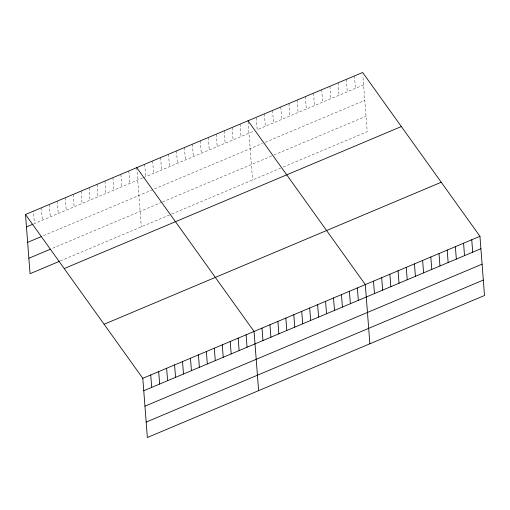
<?xml version="1.0" encoding="UTF-8"?>
<svg xmlns="http://www.w3.org/2000/svg" width="510" height="510" viewBox="0 0 510 510"><rect width="100%" height="100%" fill="white"/><g stroke="black" fill="none" stroke-linecap="round" stroke-linejoin="round"><path stroke-width="0.38" stroke-dasharray="2.55 1.91" d="M142.774 177.933L34.406 223.578L33.45 211.153M143.495 177.627L253.75 131.185M363.604 84.915L257.161 129.75L256.205 117.325M43.535 235.665L262.446 143.457M265.174 142.309L364.79 100.349M52.709 248.217L161.797 202.266M162.524 201.96L273.22 155.333M273.902 155.046L366.014 116.248M60.397 260.91L170.933 214.353M171.66 214.047L280.551 168.179M283.279 167.031L367.2 131.682L362.89 75.595M354.463 75.939L355.419 88.364M346.271 79.388L347.227 91.813M338.085 82.837L339.042 95.262M329.9 86.286L330.856 98.71M321.708 89.734L322.664 102.159M313.522 93.183L314.479 105.608M305.331 96.632L306.287 109.057M297.145 100.081L298.101 112.506M288.96 103.53L289.916 115.955M280.768 106.979L281.724 119.404M272.582 110.428L273.538 122.853M264.397 113.877L265.347 126.301M248.077 121.552L252.571 179.966M240.07 124.121L241.026 136.546M232.126 127.468L233.083 139.893M224.177 130.815L225.133 143.24M216.227 134.162L217.183 146.587M208.284 137.509L209.24 149.934M200.334 140.856L201.291 153.28M192.391 144.202L193.347 156.627M184.441 147.556L185.398 159.974M176.492 150.903L177.448 163.321M168.549 154.249L169.505 166.674M160.599 157.596L161.555 170.021M152.656 160.943L153.612 173.368M144.706 164.29L145.662 176.715M136.756 167.637L141.315 226.829M128.813 170.984L129.769 183.409M120.864 174.331L121.82 186.756M112.92 177.678L113.877 190.102M104.971 181.024L105.927 193.449M97.021 184.371L97.977 196.796M89.078 187.725L90.034 200.143M81.128 191.072L82.084 203.49M73.185 194.418L74.141 206.843M65.235 197.765L66.192 210.19M57.286 201.112L58.242 213.537M49.343 204.459L50.299 216.884M41.393 207.806L42.349 220.231"/><path stroke-width="0.76" d="M25.5 214.5L362.648 72.49L479.948 236.308L484.5 295.5L147.352 437.51L142.8 378.318L25.5 214.5L30.052 273.691L59.676 261.216M26.456 226.924L32.959 224.183M27.642 242.358L41.367 236.576M28.866 258.258L50.541 249.129M64.209 268.56L401.357 126.55M104.091 324.258L441.239 182.248M142.8 378.318L479.948 236.308M143.75 390.743L480.904 248.733M144.942 406.177L482.09 264.167M146.166 422.076L483.314 280.066M248.019 120.774L365.313 284.593L369.871 343.785M136.756 167.637L254.056 331.455L258.608 390.647M471.756 239.757L472.713 252.182M463.571 243.206L464.527 255.631M455.379 246.655L456.335 259.08M447.193 250.104L448.15 262.529M439.008 253.553L439.964 265.978M430.816 257.002L431.772 269.427M422.631 260.451L423.587 272.875M414.445 263.899L415.401 276.324M406.253 267.348L407.209 279.773M398.068 270.797L399.024 283.222M389.876 274.246L390.832 286.671M381.69 277.695L382.647 290.12M373.505 281.144L374.461 293.569M357.37 287.94L358.326 300.365M349.42 291.286L350.376 303.711M341.477 294.633L342.427 307.058M333.527 297.98L334.483 310.405M325.578 301.327L326.534 313.752M317.634 304.674L318.591 317.099M309.685 308.021L310.641 320.446M301.741 311.368L302.691 323.793M293.792 314.721L294.748 327.139M285.842 318.068L286.798 330.486M277.899 321.415L278.855 333.84M269.949 324.762L270.906 337.186M262.006 328.108L262.956 340.533M246.107 334.802L247.063 347.227M238.164 338.149L239.12 350.574M230.214 341.496L231.17 353.921M222.271 344.843L223.221 357.268M214.321 348.19L215.277 360.615M206.371 351.537L207.328 363.961M198.428 354.89L199.384 367.308M190.479 358.237L191.435 370.655M182.535 361.584L183.485 374.008M174.586 364.93L175.542 377.355M166.636 368.277L167.592 380.702M158.693 371.624L159.649 384.049M150.743 374.971L151.7 387.396"/></g></svg>
